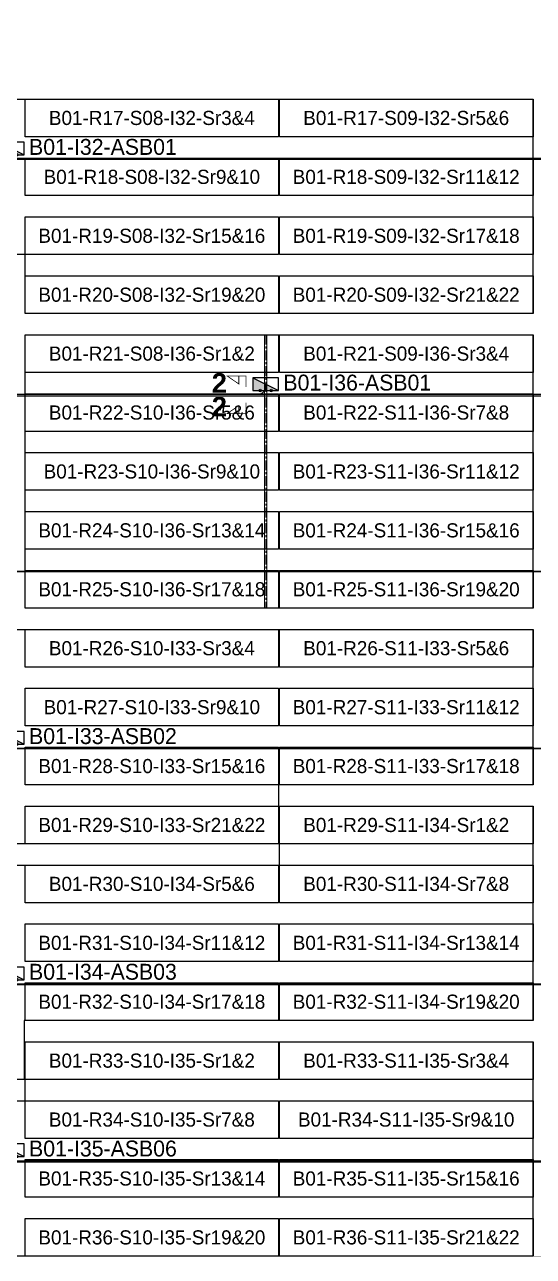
# Model space of a CAD drawing. Header units: metres. Extents: x 530339 to 530792, y 2674872 to 2675147.
# Drawn here: x 530630.2 to 530695, y 2674871.8 to 2675028.6 of the extents above; entities that cross this region are included whole.
import ezdxf
from ezdxf.enums import TextEntityAlignment as Align

# ---------------------------------------------------------------- set-up
doc = ezdxf.new("R2010")
doc.units = ezdxf.units.M
doc.linetypes.add('CENTER', pattern=[2, 1.25, -0.25, 0.25, -0.25])
doc.layers.add('Boundary-12.5 MW Block', color=6, linetype='Continuous', lineweight=9)
doc.layers.add('PILE', color=1, linetype='Continuous', lineweight=15)
for name, color, linetype in [('DC Trench BL-01', 40, 'Continuous'), ('E-Inverter Grouping', 2, 'Continuous'), ('Inverter Block-01', 7, 'Continuous'), ('LT Cable(AG) INV to LT Panel BL-01', 2, 'Continuous'), ('Messenger Wire Block-01 (Master Path)', 30, 'Continuous'), ('Messenger Wire Block-01 (MW Path)', 191, 'Continuous'), ('MMS Table Block-01', 8, 'Continuous'), ('Plan Line - DC BL-01', 40, 'Continuous'), ('Section Marking BL-01', 2, 'Continuous')]:
    doc.layers.add(name, color=color, linetype=linetype)
doc.styles.add('BoldTextStyle', font='arialbd.ttf')
doc.styles.get("Standard").update_dxf_attribs({"font": 'Adani Regular.ttf'})

# ---------------------------------------------------------------- blocks, each defined once
blk = doc.blocks.new('MMS Table (32.292 x 4.788)')
at = {"color": 0}
blk.add_lwpolyline([(0, -0.002), (0, 4.786), (32.292, 4.786), (32.292, -0.002)], close=True, dxfattribs=at)
at = {"color": 7}
blk.add_attdef('ID1', text='', height=1.8, dxfattribs=at).set_placement((16.146, 2.392), align=Align.MIDDLE_CENTER)
blk = doc.blocks.new('Inverter Block')
h = blk.add_hatch(color=0)
h.dxf.hatch_style = 1
h.paths.add_polyline_path([(-1.46, 2.27), (-1.46, 0.85), (1.46, 0.85)])
at = {"color": 0}
blk.add_lwpolyline([(1.46, 2.27), (-1.46, 2.27), (-1.46, 0.85), (1.46, 0.85)], close=True, dxfattribs=at)
blk.add_lwpolyline([(-1.46, 2.27), (1.46, 0.85)], dxfattribs=at)
at = {"layer": 'PILE'}
for centre in [(-0.61, 0.85), (0.61, 0.85)]:
    blk.add_circle(centre, 0.156, dxfattribs=at)
at = {"color": 7}
blk.add_attdef('ID', (-1.46, 3.01), '', height=1.8, dxfattribs=at)

msp = doc.modelspace()

# ---------------------------------------------------------------- linework, layer by layer
at = {"layer": 'Boundary-12.5 MW Block', "const_width": 0.05}
msp.add_lwpolyline([(530338.75, 2675146.58), (530792.14, 2675146.58), (530792.14, 2674871.79), (530338.75, 2674871.79)], close=True, dxfattribs=at)
at = {"layer": 'DC Trench BL-01', "color": 40, "const_width": 0.15}
msp.add_lwpolyline([(530661.07, 2674989.08), (530660.77, 2674989.08), (530660.77, 2674954.29), (530661.07, 2674954.29)], close=True, dxfattribs=at)
at = {"layer": 'E-Inverter Grouping'}
for points in [[(530694.96, 2674991.79), (530630.28, 2674991.79), (530630.28, 2674999.29), (530597.88, 2674999.29), (530597.88, 2675019.08), (530694.96, 2675019.08)], [(530694.96, 2674951.58), (530694.96, 2674931.79), (530662.57, 2674931.79), (530662.57, 2674924.29), (530597.88, 2674924.29), (530597.88, 2674951.58)], [(530662.67, 2674921.58), (530662.67, 2674929.08), (530694.96, 2674929.08), (530694.96, 2674901.79), (530630.18, 2674901.79), (530630.18, 2674894.29), (530597.88, 2674894.29), (530597.88, 2674921.58)], [(530694.96, 2674871.79), (530597.88, 2674871.79), (530597.88, 2674891.58), (530630.28, 2674891.58), (530630.28, 2674899.08), (530694.96, 2674899.08)]]:
    msp.add_lwpolyline(points, close=True, dxfattribs=at)
at = {"layer": 'E-Inverter Grouping', "color": 3}
msp.add_lwpolyline([(530694.96, 2674954.29), (530630.28, 2674954.29), (530630.28, 2674989.08), (530694.96, 2674989.08)], close=True, dxfattribs=at)
at = {"layer": 'LT Cable(AG) INV to LT Panel BL-01', "color": 5}
for points in [[(530560.3, 2675000.96), (530554.67, 2675000.96, 0.078431), (530554.4, 2675000.91), (530553.43, 2675000.6, -0.078431), (530553.15, 2675000.55), (530550.22, 2675000.55, 0.414214), (530549.32, 2674999.65), (530549.32, 2674982.52, 0.047202), (530549.34, 2674982.35), (530549.41, 2674981.94, -0.047202), (530549.43, 2674981.77), (530549.43, 2674981.56), (530598.56, 2674981.56, 0.414214), (530599.46, 2674982.46), (530599.46, 2675010.66, -0.414214), (530600.36, 2675011.56), (530724.81, 2675011.56, 0.414214), (530725.71, 2675012.46), (530725.71, 2675012.69)], [(530557.17, 2675001.5), (530555.47, 2675001.5, 0.078431), (530555.19, 2675001.46), (530553.38, 2675000.87, -0.078431), (530553.1, 2675000.83), (530549.95, 2675000.83, 0.414214), (530549.05, 2674999.93), (530549.05, 2674982.49, 0.047202), (530549.06, 2674982.32), (530549.14, 2674981.91, -0.047202), (530549.16, 2674981.75), (530549.16, 2674884.69, 0.414214), (530550.06, 2674883.79), (530724.81, 2674883.79, 0.414214), (530725.71, 2674884.69), (530725.71, 2674885.19)], [(530556.15, 2675001.16), (530554.64, 2675001.16, 0.078431), (530554.36, 2675001.11), (530553.39, 2675000.8, -0.078431), (530553.12, 2675000.75), (530550.02, 2675000.75, 0.414214), (530549.12, 2674999.85), (530549.12, 2674982.5, 0.047202), (530549.14, 2674982.33), (530549.21, 2674981.92, -0.047202), (530549.23, 2674981.75), (530549.23, 2674907.26, 0.414214), (530550.13, 2674906.36), (530724.81, 2674906.36, 0.414214), (530725.71, 2674907.26), (530725.71, 2674907.69)], [(530556.15, 2675001.11), (530554.65, 2675001.11, 0.078431), (530554.37, 2675001.06), (530553.4, 2675000.75, -0.078431), (530553.12, 2675000.7), (530550.07, 2675000.7, 0.414214), (530549.17, 2674999.8), (530549.17, 2674982.5, 0.047202), (530549.19, 2674982.34), (530549.26, 2674981.93, -0.047202), (530549.28, 2674981.76), (530549.28, 2674937.31, 0.414214), (530550.18, 2674936.41), (530724.81, 2674936.41, 0.414214), (530725.71, 2674937.31), (530725.71, 2674937.69)], [(530558.14, 2675001.03), (530554.66, 2675001.03, 0.078431), (530554.38, 2675000.99), (530553.41, 2675000.67, -0.078431), (530553.14, 2675000.63), (530550.15, 2675000.63, 0.414214), (530549.25, 2674999.73), (530549.25, 2674982.51, 0.047202), (530549.26, 2674982.34), (530549.34, 2674981.93, -0.047202), (530549.36, 2674981.76), (530549.36, 2674959.89, 0.414214), (530550.26, 2674958.99), (530724.81, 2674958.99, 0.414214), (530725.71, 2674959.89), (530725.71, 2674960.19)], [(530558.14, 2675001.01), (530554.66, 2675001.01, 0.078431), (530554.39, 2675000.96), (530553.42, 2675000.65, -0.078431), (530553.14, 2675000.6), (530550.17, 2675000.6, 0.414214), (530549.27, 2674999.7), (530549.27, 2674982.51, 0.047202), (530549.29, 2674982.34), (530549.36, 2674981.94, -0.047202), (530549.38, 2674981.77), (530549.38, 2674981.51), (530724.81, 2674981.51, 0.414214), (530725.71, 2674982.41), (530725.71, 2674982.69)], [(530560.3, 2675000.98), (530554.67, 2675000.98, 0.078431), (530554.39, 2675000.94), (530553.42, 2675000.62, -0.078431), (530553.14, 2675000.58), (530550.2, 2675000.58, 0.414214), (530549.3, 2674999.68), (530549.3, 2674982.52, 0.047202), (530549.31, 2674982.35), (530549.39, 2674981.94, -0.047202), (530549.41, 2674981.77), (530549.41, 2674981.54), (530660.02, 2674981.54, 0.414214), (530660.92, 2674982.44), (530660.92, 2674982.69)]]:
    msp.add_lwpolyline(points, format="xyb", dxfattribs=at)
at = {"layer": 'Messenger Wire Block-01 (Master Path)'}
for points in [[(530599.59, 2675011.44), (530727.35, 2675011.44)], [(530549.31, 2674981.44), (530727.35, 2674981.44)], [(530549.31, 2674958.94), (530727.35, 2674958.94)], [(530549.31, 2674936.44), (530727.35, 2674936.44)], [(530549.31, 2674906.44), (530727.35, 2674906.44)], [(530549.31, 2674883.94), (530727.35, 2674883.94)]]:
    msp.add_lwpolyline(points, dxfattribs=at)
at = {"layer": 'Messenger Wire Block-01 (MW Path)', "const_width": 0.1}
for points in [[(530599.59, 2675011.44), (530727.35, 2675011.44)], [(530549.31, 2674981.19), (530727.35, 2674981.19)], [(530549.31, 2674958.94), (530727.35, 2674958.94)], [(530549.31, 2674936.44), (530727.35, 2674936.44)], [(530549.31, 2674906.44), (530727.35, 2674906.44)], [(530549.31, 2674883.94), (530727.35, 2674883.94)]]:
    msp.add_lwpolyline(points, dxfattribs=at)
at = {"layer": 'Plan Line - DC BL-01', "color": 6, "linetype": 'CENTER'}
msp.add_lwpolyline([(530660.92, 2674989.08), (530660.92, 2674954.29)], dxfattribs=at)
at = {"layer": 'Section Marking BL-01', "color": 94, "lineweight": 35, "true_color": 0x00a500, "const_width": 0.1}
for points in [[(530658.42, 2674982.44), (530658.42, 2674983.83), (530656.02, 2674983.83), (530657.5, 2674982.82), (530657.5, 2674983.83)], [(530658.42, 2674980.44), (530658.42, 2674979.05), (530656.02, 2674979.05), (530657.5, 2674980.06), (530657.5, 2674979.05)]]:
    msp.add_lwpolyline(points, dxfattribs=at)

# ---------------------------------------------------------------- block references
at = {"layer": 'Inverter Block-01'}
ref = msp.add_blockref('Inverter Block', (530628.53, 2675011.03), dxfattribs=dict(at, xscale=1.124999999976148, yscale=1.124999999976148, zscale=1.124999999976148))
ref.add_attrib('ID', 'B01-I32-ASB01', (530630.79, 2675011.98), dxfattribs={"layer": '0', "color": 7, "height": 2.025})
ref = msp.add_blockref('Inverter Block', (530660.92, 2674981.03), dxfattribs=dict(at, xscale=1.124999999976148, yscale=1.124999999976148, zscale=1.124999999976148))
ref.add_attrib('ID', 'B01-I36-ASB01', (530663.18, 2674981.98), dxfattribs={"layer": '0', "color": 7, "height": 2.025})
ref = msp.add_blockref('Inverter Block', (530628.53, 2674936.03), dxfattribs=dict(at, xscale=1.124999999976148, yscale=1.124999999976148, zscale=1.124999999976148))
ref.add_attrib('ID', 'B01-I33-ASB02', (530630.79, 2674936.98), dxfattribs={"layer": '0', "color": 7, "height": 2.025})
ref = msp.add_blockref('Inverter Block', (530628.53, 2674906.03), dxfattribs=dict(at, xscale=1.124999999976148, yscale=1.124999999976148, zscale=1.124999999976148))
ref.add_attrib('ID', 'B01-I34-ASB03', (530630.79, 2674906.98), dxfattribs={"layer": '0', "color": 7, "height": 2.025})
ref = msp.add_blockref('Inverter Block', (530628.53, 2674883.53), dxfattribs=dict(at, xscale=1.124999999976148, yscale=1.124999999976148, zscale=1.124999999976148))
ref.add_attrib('ID', 'B01-I35-ASB06', (530630.79, 2674884.48), dxfattribs={"layer": '0', "color": 7, "height": 2.025})
at = {"layer": 'MMS Table Block-01'}
for p, values in [((530630.28, 2675014.29), {'ID1': 'B01-R17-S08-I32-Sr3&4'}), ((530662.67, 2675014.29), {'ID1': 'B01-R17-S09-I32-Sr5&6'}), ((530630.28, 2675006.79), {'ID1': 'B01-R18-S08-I32-Sr9&10'}), ((530662.67, 2675006.79), {'ID1': 'B01-R18-S09-I32-Sr11&12'}), ((530630.28, 2674999.29), {'ID1': 'B01-R19-S08-I32-Sr15&16'}), ((530662.67, 2674999.29), {'ID1': 'B01-R19-S09-I32-Sr17&18'}), ((530630.28, 2674991.79), {'ID1': 'B01-R20-S08-I32-Sr19&20'}), ((530662.67, 2674991.79), {'ID1': 'B01-R20-S09-I32-Sr21&22'}), ((530630.28, 2674984.29), {'ID1': 'B01-R21-S08-I36-Sr1&2'}), ((530662.67, 2674984.29), {'ID1': 'B01-R21-S09-I36-Sr3&4'}), ((530630.28, 2674976.79), {'ID1': 'B01-R22-S10-I36-Sr5&6'}), ((530662.67, 2674976.79), {'ID1': 'B01-R22-S11-I36-Sr7&8'}), ((530630.28, 2674969.29), {'ID1': 'B01-R23-S10-I36-Sr9&10'}), ((530662.67, 2674969.29), {'ID1': 'B01-R23-S11-I36-Sr11&12'}), ((530630.28, 2674961.79), {'ID1': 'B01-R24-S10-I36-Sr13&14'}), ((530662.67, 2674961.79), {'ID1': 'B01-R24-S11-I36-Sr15&16'}), ((530630.28, 2674954.29), {'ID1': 'B01-R25-S10-I36-Sr17&18'}), ((530662.67, 2674954.29), {'ID1': 'B01-R25-S11-I36-Sr19&20'}), ((530630.28, 2674946.79), {'ID1': 'B01-R26-S10-I33-Sr3&4'}), ((530662.67, 2674946.79), {'ID1': 'B01-R26-S11-I33-Sr5&6'}), ((530630.28, 2674939.29), {'ID1': 'B01-R27-S10-I33-Sr9&10'}), ((530662.67, 2674939.29), {'ID1': 'B01-R27-S11-I33-Sr11&12'}), ((530630.28, 2674931.79), {'ID1': 'B01-R28-S10-I33-Sr15&16'}), ((530662.67, 2674931.79), {'ID1': 'B01-R28-S11-I33-Sr17&18'}), ((530630.28, 2674924.29), {'ID1': 'B01-R29-S10-I33-Sr21&22'}), ((530662.67, 2674924.29), {'ID1': 'B01-R29-S11-I34-Sr1&2'}), ((530630.28, 2674916.79), {'ID1': 'B01-R30-S10-I34-Sr5&6'}), ((530662.67, 2674916.79), {'ID1': 'B01-R30-S11-I34-Sr7&8'}), ((530630.28, 2674909.29), {'ID1': 'B01-R31-S10-I34-Sr11&12'}), ((530662.67, 2674909.29), {'ID1': 'B01-R31-S11-I34-Sr13&14'}), ((530630.28, 2674901.79), {'ID1': 'B01-R32-S10-I34-Sr17&18'}), ((530662.67, 2674901.79), {'ID1': 'B01-R32-S11-I34-Sr19&20'}), ((530630.28, 2674894.29), {'ID1': 'B01-R33-S10-I35-Sr1&2'}), ((530662.67, 2674894.29), {'ID1': 'B01-R33-S11-I35-Sr3&4'}), ((530630.28, 2674886.79), {'ID1': 'B01-R34-S10-I35-Sr7&8'}), ((530662.67, 2674886.79), {'ID1': 'B01-R34-S11-I35-Sr9&10'}), ((530630.28, 2674879.29), {'ID1': 'B01-R35-S10-I35-Sr13&14'}), ((530662.67, 2674879.29), {'ID1': 'B01-R35-S11-I35-Sr15&16'}), ((530630.28, 2674871.79), {'ID1': 'B01-R36-S10-I35-Sr19&20'}), ((530662.67, 2674871.79), {'ID1': 'B01-R36-S11-I35-Sr21&22'})]:
    msp.add_blockref('MMS Table (32.292 x 4.788)', p, dxfattribs=at).add_auto_attribs(values)

# ---------------------------------------------------------------- texts
at = {"layer": 'Section Marking BL-01', "color": 94, "true_color": 0x00a500, "style": 'BoldTextStyle'}
for p in [(530655.02, 2674982.94), (530655.02, 2674979.94)]:
    msp.add_text('2', height=2.5, dxfattribs=at).set_placement(p, align=Align.MIDDLE_CENTER)

doc.saveas('drawing.dxf')
